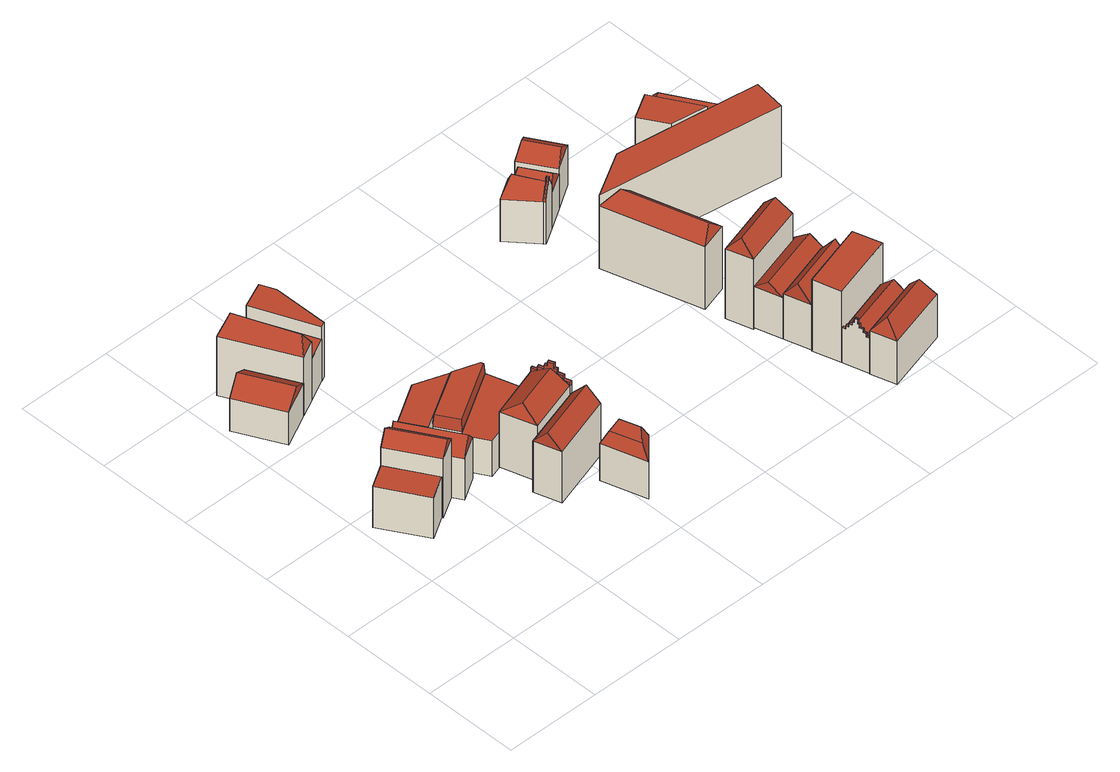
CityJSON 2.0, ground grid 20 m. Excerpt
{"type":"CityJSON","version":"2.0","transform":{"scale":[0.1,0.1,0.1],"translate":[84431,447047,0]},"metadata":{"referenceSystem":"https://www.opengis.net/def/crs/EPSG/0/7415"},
"CityObjects":{
"building1":{"type":"Building","geometry":[{"type":"Solid","lod":"2","boundaries":[[[[0,1,2,3]],[[4,5,6,7]],[[2,1,7,6]],[[0,3,5,4]],[[3,2,6,5]],[[1,0,4,7]]]],"semantics":{"surfaces":[{"type":"GroundSurface"},{"type":"RoofSurface"},{"type":"WallSurface"}],"values":[[0,1,2,2,2,2]]}}]},
"building2":{"type":"Building","geometry":[{"type":"Solid","lod":"2","boundaries":[[[[8,9,10,11]],[[10,9,12,13]],[[8,11,14,15]],[[11,10,13,14]],[[9,8,15,12]],[[15,14,16,17]],[[14,13,16]],[[13,12,17,16]],[[12,15,17]]]],"semantics":{"surfaces":[{"type":"GroundSurface"},{"type":"WallSurface"},{"type":"RoofSurface"}],"values":[[0,1,1,1,1,2,2,2,2]]}}]},
"building3":{"type":"Building","geometry":[{"type":"Solid","lod":"2","boundaries":[[[[18,19,20,21]],[[20,19,22,23]],[[18,21,24,25]],[[21,20,23,24]],[[19,18,25,22]],[[25,24,26,27]],[[24,23,26]],[[23,22,27,26]],[[22,25,27]]]],"semantics":{"surfaces":[{"type":"GroundSurface"},{"type":"WallSurface"},{"type":"RoofSurface"}],"values":[[0,1,1,1,1,2,2,2,2]]}}]},
"building4":{"type":"Building","geometry":[{"type":"Solid","lod":"2","boundaries":[[[[28,29,30,31]],[[30,29,32,33]],[[28,31,34,35]],[[31,30,33,34]],[[29,28,35,32]],[[35,34,36,37]],[[34,33,36]],[[33,32,37,36]],[[32,35,37]]]],"semantics":{"surfaces":[{"type":"GroundSurface"},{"type":"WallSurface"},{"type":"RoofSurface"}],"values":[[0,1,1,1,1,2,2,2,2]]}}]},
"building5":{"type":"Building","geometry":[{"type":"Solid","lod":"2","boundaries":[[[[38,20,39,40]],[[40,39,41,42]],[[20,38,43,44]],[[39,20,44,41]],[[38,40,42,43]],[[43,42,45,46]],[[42,41,45]],[[41,44,46,45]],[[44,43,46]]]],"semantics":{"surfaces":[{"type":"GroundSurface"},{"type":"WallSurface"},{"type":"RoofSurface"}],"values":[[0,1,1,1,1,2,2,2,2]]}}]},
"building6":{"type":"Building","geometry":[{"type":"Solid","lod":"2","boundaries":[[[[47,48,49,50]],[[51,52,53,54]],[[49,48,54,53]],[[47,50,52,51]],[[50,49,53,52]],[[48,47,51,54]]]],"semantics":{"surfaces":[{"type":"GroundSurface"},{"type":"RoofSurface"},{"type":"WallSurface"}],"values":[[0,1,2,2,2,2]]}}]},
"building7":{"type":"Building","geometry":[{"type":"Solid","lod":"2","boundaries":[[[[55,56,57,58]],[[59,60,61,62]],[[58,57,61,60]],[[56,55,59,62]],[[57,56,62,61]],[[55,58,60,59]]]],"semantics":{"surfaces":[{"type":"GroundSurface"},{"type":"RoofSurface"},{"type":"WallSurface"}],"values":[[0,1,2,2,2,2]]}}]},
"building8":{"type":"Building","geometry":[{"type":"Solid","lod":"2","boundaries":[[[[63,64,65,66,67]],[[66,65,68,69]],[[63,67,70,71]],[[65,64,72,68]],[[67,66,69,70]],[[64,63,71,72]],[[72,71,73,74]],[[71,70,75,73]],[[70,69,76,75]],[[69,68,77,76]],[[68,72,74,77]],[[73,75,76,77,74]]]],"semantics":{"surfaces":[{"type":"GroundSurface"},{"type":"WallSurface"},{"type":"RoofSurface"}],"values":[[0,1,1,1,1,1,2,2,2,2,2,2]]}}]},
"building9":{"type":"Building","geometry":[{"type":"Solid","lod":"2","boundaries":[[[[78,79,80,81,82]],[[83,84,85,86,87]],[[80,79,87,86]],[[82,81,85,84]],[[79,78,83,87]],[[81,80,86,85]],[[78,82,84,83]]]],"semantics":{"surfaces":[{"type":"GroundSurface"},{"type":"RoofSurface"},{"type":"WallSurface"}],"values":[[0,1,2,2,2,2,2]]}}]},
"building10":{"type":"Building","geometry":[{"type":"Solid","lod":"2","boundaries":[[[[88,89,90,91]],[[92,93,94,95]],[[90,89,95,94]],[[88,91,93,92]],[[91,90,94,93]],[[89,88,92,95]]]],"semantics":{"surfaces":[{"type":"GroundSurface"},{"type":"RoofSurface"},{"type":"WallSurface"}],"values":[[0,1,2,2,2,2]]}}]},
"building11":{"type":"Building","geometry":[{"type":"Solid","lod":"2","boundaries":[[[[96,97,98,99]],[[98,97,100,101]],[[96,99,102,103]],[[99,98,101,102]],[[97,96,103,100]],[[103,102,104,105]],[[102,101,104]],[[101,100,105,104]],[[100,103,105]]]],"semantics":{"surfaces":[{"type":"GroundSurface"},{"type":"WallSurface"},{"type":"RoofSurface"}],"values":[[0,1,1,1,1,2,2,2,2]]}}]},
"building12":{"type":"Building","geometry":[{"type":"Solid","lod":"2","boundaries":[[[[106,107,108,109]],[[108,107,110,111]],[[106,109,112,113]],[[107,106,113,110]],[[113,112,114,115]],[[111,110,115,114]],[[110,113,115]],[[114,112,116,117,118,119,120,121,122,123,124,125,126,127,128,129,111]],[[130,131,132,133,134,135,136,137,138,139,140,141,142,143,144,145,146,147]],[[121,120,140,139]],[[129,128,132,131]],[[122,121,139,138]],[[111,129,131,130]],[[108,111,130,147]],[[123,122,138,137]],[[109,108,147,146]],[[116,112,145,144]],[[112,109,146,145]],[[124,123,137,136]],[[117,116,144,143]],[[125,124,136,135]],[[118,117,143,142]],[[126,125,135,134]],[[119,118,142,141]],[[127,126,134,133]],[[120,119,141,140]],[[128,127,133,132]]]],"semantics":{"surfaces":[{"type":"GroundSurface"},{"type":"WallSurface"},{"type":"RoofSurface"}],"values":[[0,1,1,1,2,2,2,2,1,2,2,2,2,1,2,0,2,1,2,2,2,2,2,2,2,2,2]]}}]},
"building13":{"type":"Building","geometry":[{"type":"Solid","lod":"2","boundaries":[[[[148,149,150,151]],[[150,149,152,153]],[[148,151,154,155]],[[151,150,153,154]],[[149,148,155,152]],[[152,155,156,157]],[[155,154,158,156]],[[154,153,159,158]],[[153,152,157,159]],[[156,158,159,157]]]],"semantics":{"surfaces":[{"type":"GroundSurface"},{"type":"WallSurface"},{"type":"RoofSurface"}],"values":[[0,1,1,1,1,2,2,2,2,2]]}}]},
"building14":{"type":"Building","geometry":[{"type":"Solid","lod":"2","boundaries":[[[[160,161,162,163]],[[162,161,164,165]],[[160,163,166,167]],[[161,160,167,164]],[[167,166,168,169]],[[165,164,169,168]],[[164,167,169]],[[168,166,170,171,172,173,174,175,176,177,178,179,180,181,182,183,184,185,186,187,188,189,190,191,165]],[[192,193,194,195,196,197,198,199,200,201,202,203,204,205,206,207,208,209,210,211,212,213,214,215,216,217]],[[175,174,210,209]],[[190,189,195,194]],[[183,182,202,201]],[[176,175,209,208]],[[191,190,194,193]],[[184,183,201,200]],[[162,165,192,217]],[[177,176,208,207]],[[163,162,217,216]],[[165,191,193,192]],[[170,166,215,214]],[[185,184,200,199]],[[166,163,216,215]],[[178,177,207,206]],[[171,170,214,213]],[[186,185,199,198]],[[179,178,206,205]],[[172,171,213,212]],[[187,186,198,197]],[[180,179,205,204]],[[173,172,212,211]],[[188,187,197,196]],[[181,180,204,203]],[[174,173,211,210]],[[189,188,196,195]],[[182,181,203,202]]]],"semantics":{"surfaces":[{"type":"GroundSurface"},{"type":"WallSurface"},{"type":"RoofSurface"}],"values":[[0,1,1,1,2,2,2,2,1,2,2,2,2,2,2,1,2,0,2,2,2,1,2,2,2,2,2,2,2,2,2,2,2,2,2]]}}]},
"building15":{"type":"Building","geometry":[{"type":"Solid","lod":"2","boundaries":[[[[218,219,220,221]],[[221,220,222,223]],[[219,218,224,225]],[[220,219,225,222]],[[218,221,223,224]],[[224,223,226,227]],[[223,222,226]],[[222,225,227,226]],[[225,224,227]]]],"semantics":{"surfaces":[{"type":"GroundSurface"},{"type":"WallSurface"},{"type":"RoofSurface"}],"values":[[0,1,1,1,1,2,2,2,2]]}}]},
"building16":{"type":"Building","geometry":[{"type":"Solid","lod":"2","boundaries":[[[[228,229,230,217]],[[230,229,231,232]],[[228,217,233,234]],[[217,230,232,233]],[[229,228,234,231]],[[234,233,235,236]],[[233,232,235]],[[232,231,236,235]],[[231,234,236]]]],"semantics":{"surfaces":[{"type":"GroundSurface"},{"type":"WallSurface"},{"type":"RoofSurface"}],"values":[[0,1,1,1,1,2,2,2,2]]}}]},
"building17":{"type":"Building","geometry":[{"type":"Solid","lod":"2","boundaries":[[[[237,238,239,240]],[[239,238,241,242]],[[237,240,243,244]],[[240,239,242,243]],[[238,237,244,241]],[[244,243,245,246]],[[243,242,245]],[[242,241,246,245]],[[241,244,246]]]],"semantics":{"surfaces":[{"type":"GroundSurface"},{"type":"WallSurface"},{"type":"RoofSurface"}],"values":[[0,1,1,1,1,2,2,2,2]]}}]},
"building18":{"type":"Building","geometry":[{"type":"Solid","lod":"2","boundaries":[[[[247,248,249,250]],[[248,247,251,252]],[[249,248,252,253]],[[247,250,254,251]],[[251,254,255,256]],[[253,252,256,255]],[[252,251,256]],[[255,254,257,258,259,260,261,262,263,264,265,266,267,268,269,270,271,272,273,274,253]],[[275,276,277,278,279,280,281,282,283,284,285,286,287,288,289,290,291,292,293,294,295,296]],[[259,258,292,291]],[[274,273,277,276]],[[267,266,284,283]],[[260,259,291,290]],[[253,274,276,275]],[[268,267,283,282]],[[261,260,290,289]],[[269,268,282,281]],[[262,261,289,288]],[[270,269,281,280]],[[249,253,275,296]],[[263,262,288,287]],[[271,270,280,279]],[[254,250,295,294]],[[264,263,287,286]],[[250,249,296,295]],[[257,254,294,293]],[[272,271,279,278]],[[265,264,286,285]],[[258,257,293,292]],[[273,272,278,277]],[[266,265,285,284]]]],"semantics":{"surfaces":[{"type":"GroundSurface"},{"type":"WallSurface"},{"type":"RoofSurface"}],"values":[[0,1,1,1,2,2,2,2,1,2,2,2,2,2,2,2,2,2,2,1,2,2,1,2,0,2,2,2,2,2,2]]}}]},
"building19":{"type":"Building","geometry":[{"type":"Solid","lod":"2","boundaries":[[[[297,298,299,300]],[[299,298,301,302]],[[297,300,303,304]],[[300,299,302,303]],[[298,297,304,301]],[[304,303,305,306]],[[303,302,305]],[[302,301,306,305]],[[301,304,306]]]],"semantics":{"surfaces":[{"type":"GroundSurface"},{"type":"WallSurface"},{"type":"RoofSurface"}],"values":[[0,1,1,1,1,2,2,2,2]]}}]},
"building20":{"type":"Building","geometry":[{"type":"Solid","lod":"2","boundaries":[[[[307,308,309,310]],[[309,308,311,312]],[[307,310,313,314]],[[310,309,312,313]],[[308,307,314,311]],[[314,313,315,316]],[[313,312,315]],[[312,311,316,315]],[[311,314,316]]]],"semantics":{"surfaces":[{"type":"GroundSurface"},{"type":"WallSurface"},{"type":"RoofSurface"}],"values":[[0,1,1,1,1,2,2,2,2]]}}]},
"building21":{"type":"Building","geometry":[{"type":"Solid","lod":"2","boundaries":[[[[317,318,295,319]],[[320,321,322,323]],[[295,318,323,322]],[[317,319,321,320]],[[319,295,322,321]],[[318,317,320,323]]]],"semantics":{"surfaces":[{"type":"GroundSurface"},{"type":"RoofSurface"},{"type":"WallSurface"}],"values":[[0,1,2,2,2,2]]}}]},
"building22":{"type":"Building","geometry":[{"type":"Solid","lod":"2","boundaries":[[[[324,325,240,326]],[[326,240,327,328]],[[325,324,329,330]],[[240,325,330,327]],[[324,326,328,329]],[[329,328,331,332]],[[328,327,331]],[[327,330,332,331]],[[330,329,332]]]],"semantics":{"surfaces":[{"type":"GroundSurface"},{"type":"WallSurface"},{"type":"RoofSurface"}],"values":[[0,1,1,1,1,2,2,2,2]]}}]},
"building23":{"type":"Building","geometry":[{"type":"Solid","lod":"2","boundaries":[[[[333,334,335,230]],[[335,334,336,337]],[[333,230,338,339]],[[230,335,337,338]],[[334,333,339,336]],[[339,338,340,341]],[[338,337,340]],[[337,336,341,340]],[[336,339,341]]]],"semantics":{"surfaces":[{"type":"GroundSurface"},{"type":"WallSurface"},{"type":"RoofSurface"}],"values":[[0,1,1,1,1,2,2,2,2]]}}]},
"building24":{"type":"Building","geometry":[{"type":"Solid","lod":"2","boundaries":[[[[342,343,344,345]],[[346,347,348,349]],[[344,343,349,348]],[[342,345,347,346]],[[345,344,348,347]],[[343,342,346,349]]]],"semantics":{"surfaces":[{"type":"GroundSurface"},{"type":"RoofSurface"},{"type":"WallSurface"}],"values":[[0,1,2,2,2,2]]}}]},
"building25":{"type":"Building","geometry":[{"type":"Solid","lod":"2","boundaries":[[[[350,351,352,353]],[[353,352,354,355]],[[351,350,356,357]],[[352,351,357,354]],[[350,353,355,356]],[[356,355,358,359]],[[355,354,358]],[[354,357,359,358]],[[357,356,359]]]],"semantics":{"surfaces":[{"type":"GroundSurface"},{"type":"WallSurface"},{"type":"RoofSurface"}],"values":[[0,1,1,1,1,2,2,2,2]]}}]},
"building26":{"type":"Building","geometry":[{"type":"Solid","lod":"2","boundaries":[[[[360,361,362,363]],[[364,365,366,367]],[[362,361,367,366]],[[360,363,365,364]],[[363,362,366,365]],[[361,360,364,367]]]],"semantics":{"surfaces":[{"type":"GroundSurface"},{"type":"RoofSurface"},{"type":"WallSurface"}],"values":[[0,1,2,2,2,2]]}}]},
"building27":{"type":"Building","geometry":[{"type":"Solid","lod":"2","boundaries":[[[[368,369,370,371]],[[370,369,372,373]],[[368,371,374,375]],[[371,370,373,374]],[[369,368,375,372]],[[372,375,376,377]],[[375,374,378,376]],[[374,373,379,378]],[[373,372,377,379]],[[376,378,379,377]]]],"semantics":{"surfaces":[{"type":"GroundSurface"},{"type":"WallSurface"},{"type":"RoofSurface"}],"values":[[0,1,1,1,1,2,2,2,2,2]]}}]}
},
"vertices":[
[115,294,15],[68,266,15],[13,359,15],[60,387,15],[115,294,110],[60,387,110],[13,359,110],[68,266,110],
[162,319,14],[117,292,14],[60,387,14],[106,414,14],[117,292,152],[60,387,152],[106,414,152],[162,319,152],[83,401,174],[140,305,174],
[8,705,13],[77,740,13],[125,644,13],[56,609,13],[77,740,89],[125,644,89],[56,609,89],[8,705,89],[91,626,116],[42,723,116],
[222,328,15],[174,299,15],[106,414,15],[154,443,15],[174,299,110],[106,414,110],[154,443,110],[222,328,110],[130,429,141],[198,314,141],
[162,662,13],[55,785,13],[101,805,13],[55,785,150],[101,805,150],[162,662,150],[125,644,150],[84,782,189],[139,663,182],
[183,396,13],[155,443,13],[236,492,13],[304,468,13],[183,396,115],[304,468,115],[236,492,115],[155,443,115],
[101,806,14],[148,826,14],[208,685,14],[162,662,14],[101,806,111],[162,662,111],[208,685,111],[148,826,111],
[232,364,11],[205,410,11],[304,468,11],[358,450,11],[361,441,11],[304,468,93],[358,450,93],[361,441,93],[232,364,93],[205,410,93],[233,367,119],[208,409,119],[359,442,119],[357,448,119],[304,466,119],
[153,814,13],[206,837,13],[219,806,13],[219,690,13],[208,685,13],[153,814,140],[208,685,140],[219,690,140],[219,806,140],[206,837,140],
[361,441,13],[388,353,13],[251,310,13],[223,358,13],[361,441,95],[223,358,95],[251,310,95],[388,353,95],
[296,185,5],[279,239,5],[411,280,5],[428,226,5],[279,239,124],[411,280,124],[428,226,124],[296,185,124],[420,253,155],[288,212,155],
[296,245,15],[274,317,15],[384,352,15],[406,279,15],[274,317,144],[384,352,144],[406,279,144],[296,245,144],[395,315,169],[299,285,169],[406,279,153],[402,291,153],[402,291,162],[399,303,162],[399,303,171],[397,309,171],[397,309,181],[393,321,181],[393,321,171],[391,327,171],[391,327,162],[387,339,162],[387,339,153],[384,352,153],[388,353,144],[388,353,153],[392,341,153],[392,341,162],[396,329,162],[396,329,171],[398,323,171],[398,323,181],[402,311,181],[402,311,171],[404,305,171],[404,305,162],[407,293,162],[407,293,153],[411,280,153],[411,280,144],[411,280,15],[388,353,15],
[409,88,6],[381,180,6],[437,197,6],[456,137,6],[381,180,92],[437,197,92],[456,137,92],[409,88,92],[415,111,117],[396,172,117],[442,141,117],[429,182,117],
[676,728,10],[720,755,10],[758,693,10],[724,672,10],[720,755,108],[758,693,108],[724,672,108],[676,728,108],[741,682,138],[706,730,146],[724,672,115],[728,674,115],[728,674,121],[731,676,121],[731,676,127],[734,678,127],[734,678,134],[738,680,134],[738,680,140],[739,681,140],[739,681,149],[743,683,149],[743,683,140],[744,684,140],[744,684,134],[748,686,134],[748,686,127],[751,688,127],[751,688,121],[754,690,121],[754,690,115],[758,693,115],[760,688,108],[760,688,115],[757,686,115],[757,686,121],[754,684,121],[754,684,127],[751,682,127],[751,682,134],[747,680,134],[747,680,140],[746,679,140],[746,679,149],[742,677,149],[742,677,140],[741,676,140],[741,676,134],[737,674,134],[737,674,127],[734,672,127],[734,672,121],[731,670,121],[731,670,115],[728,668,115],[728,668,108],[728,668,10],[760,688,10],
[753,564,6],[817,555,6],[868,380,6],[811,363,6],[868,380,152],[811,363,152],[753,564,152],[817,555,152],[837,382,178],[789,548,178],
[723,750,10],[768,777,10],[805,716,10],[768,777,92],[805,716,92],[760,688,92],[723,750,92],[780,706,116],[748,759,116],
[979,253,7],[995,198,7],[870,162,7],[854,216,7],[995,198,112],[870,162,112],[854,216,112],[979,253,112],[862,189,148],[987,225,148],
[1015,142,5],[1030,89,5],[906,54,5],[891,106,5],[1015,142,80],[1030,89,80],[906,54,80],[891,106,80],[899,80,107],[1019,115,107],[891,106,87],[893,100,87],[893,100,94],[895,93,94],[895,93,101],[897,87,101],[897,87,109],[898,83,109],[898,83,118],[899,77,118],[899,77,109],[900,73,109],[900,73,101],[902,67,101],[902,67,94],[904,60,94],[904,60,87],[906,54,87],[901,52,80],[901,52,87],[899,59,87],[899,59,94],[898,65,94],[898,65,101],[896,72,101],[896,72,109],[895,75,109],[895,75,118],[893,82,118],[893,82,109],[892,85,109],[892,85,101],[890,92,101],[890,92,94],[888,98,94],[888,98,87],[886,105,87],[886,105,80],[886,105,5],[901,52,5],
[1033,90,4],[1048,38,4],[916,0,4],[901,52,4],[1048,38,104],[916,0,104],[901,52,104],[1033,90,104],[921,30,137],[1028,61,137],
[951,363,3],[967,309,3],[838,272,3],[822,326,3],[967,309,165],[838,272,165],[822,326,165],[951,363,165],[838,301,197],[950,334,197],
[1004,201,5],[1021,144,5],[870,162,5],[1004,201,171],[870,162,171],[886,105,171],[1021,144,171],
[975,312,7],[991,256,7],[838,272,7],[854,216,103],[838,272,103],[975,312,103],[991,256,103],[846,244,125],[983,284,125],
[764,783,10],[818,816,10],[858,749,10],[818,816,103],[858,749,103],[805,716,103],[764,783,103],[829,736,126],[793,796,126],
[753,564,10],[847,618,10],[1143,576,10],[1134,509,10],[753,564,176],[1134,509,176],[1143,576,176],[847,618,176],
[901,649,8],[949,677,8],[988,610,8],[918,620,8],[988,610,70],[918,620,70],[901,649,70],[949,677,70],[944,631,100],[932,650,100],
[949,677,12],[1001,707,12],[1057,611,12],[981,622,12],[949,677,157],[981,622,157],[1057,611,157],[1001,707,157],
[1001,707,9],[1046,733,9],[1125,597,9],[1060,606,9],[1046,733,110],[1125,597,110],[1060,606,110],[1001,707,110],[1019,702,130],[1041,715,130],[1068,618,130],[1100,613,130]
]}
